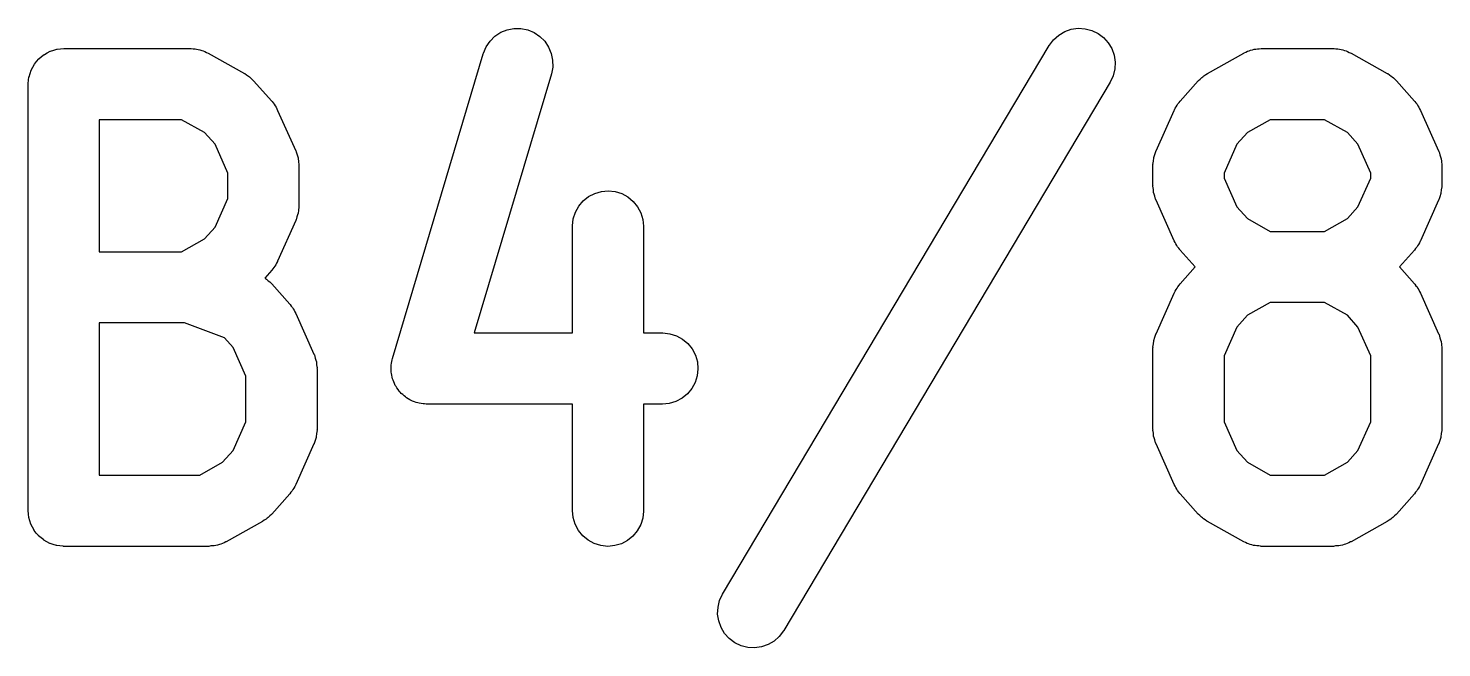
# Model space of a CAD drawing. Header units: millimetres. Extents: x 17 to 402, y -127 to -24.
# Drawn here: x 21.734 to 24.22, y -56.624 to -55.535 of the extents above; entities that cross this region are included whole.
import ezdxf

# ---------------------------------------------------------------- set-up
doc = ezdxf.new("R2010")
doc.units = ezdxf.units.MM
doc.header["$LTSCALE"] = 25.4
doc.layers.add('BLACK', color=7, linetype='CONTINUOUS')

msp = doc.modelspace()

# ---------------------------------------------------------------- linework, layer by layer
at = {"layer": 'BLACK', "linetype": 'Continuous'}
for p, q in [((22.5765, -55.5374), (22.5884, -55.5351)), ((22.5884, -55.5351), (22.6006, -55.5351)), ((22.6006, -55.5351), (22.6126, -55.5376)), ((23.5687, -55.5366), (23.5808, -55.5348)), ((23.5808, -55.5348), (23.5929, -55.5356)), ((23.5929, -55.5356), (23.6048, -55.5386)), ((22.5395, -55.5673), (22.5463, -55.5574)), ((22.5463, -55.5574), (22.555, -55.5488)), ((22.555, -55.5488), (22.5652, -55.5419)), ((22.5652, -55.5419), (22.5765, -55.5374)), ((22.6126, -55.5376), (22.6239, -55.5422)), ((22.6239, -55.5422), (22.634, -55.549)), ((22.634, -55.549), (22.6426, -55.5577)), ((22.6426, -55.5577), (22.6494, -55.5678)), ((23.5302, -55.5645), (23.5375, -55.5549)), ((23.5375, -55.5549), (23.5466, -55.5468)), ((23.5466, -55.5468), (23.5572, -55.5407)), ((23.5572, -55.5407), (23.5687, -55.5366)), ((23.6048, -55.5386), (23.6158, -55.544)), ((23.6158, -55.544), (23.6255, -55.5511)), ((23.6255, -55.5511), (23.6337, -55.5602)), ((23.6337, -55.5602), (23.6399, -55.5706)), ((21.753, -55.5884), (21.7576, -55.5846)), ((21.7576, -55.5846), (21.7621, -55.581)), ((21.7621, -55.581), (21.7623, -55.5808)), ((21.7623, -55.5808), (21.7625, -55.5808)), ((21.7625, -55.5808), (21.7677, -55.578)), ((21.7677, -55.578), (21.7729, -55.5752)), ((21.7729, -55.5752), (21.7731, -55.5752)), ((21.7731, -55.5752), (21.7733, -55.5752)), ((21.7733, -55.5752), (21.7789, -55.5734)), ((21.7789, -55.5734), (21.7846, -55.5716)), ((21.7846, -55.5716), (21.7848, -55.5716)), ((21.7848, -55.5716), (21.785, -55.5716)), ((21.785, -55.5716), (21.7908, -55.5711)), ((21.7908, -55.5711), (21.7967, -55.5706)), ((21.7967, -55.5706), (22.02, -55.5706)), ((22.02, -55.5706), (22.0209, -55.5706)), ((22.0209, -55.5706), (22.0242, -55.5709)), ((22.0242, -55.5709), (22.0275, -55.5709)), ((22.0275, -55.5709), (22.0303, -55.5716)), ((22.0303, -55.5716), (22.0331, -55.5719)), ((22.0331, -55.5719), (22.0362, -55.5729)), ((22.0362, -55.5729), (22.0394, -55.5737)), ((22.0394, -55.5737), (22.042, -55.5747)), ((22.042, -55.5747), (22.0447, -55.5757)), ((22.0447, -55.5757), (22.0476, -55.5772)), ((22.0476, -55.5772), (22.0506, -55.5785)), ((22.0506, -55.5785), (22.1144, -55.6143)), ((22.3749, -56.1152), (22.5344, -55.5795)), ((22.5344, -55.5795), (22.5347, -55.5788)), ((22.5347, -55.5788), (22.5395, -55.5673)), ((22.6494, -55.5678), (22.6541, -55.579)), ((22.6541, -55.579), (22.6565, -55.5909)), ((22.9554, -56.5297), (23.5297, -55.5653)), ((23.5297, -55.5653), (23.5302, -55.5645)), ((23.6399, -55.5706), (23.644, -55.5821)), ((23.644, -55.5821), (23.6458, -55.5943)), ((23.8081, -55.6143), (23.8719, -55.5785)), ((23.8719, -55.5785), (23.8727, -55.578)), ((23.8727, -55.578), (23.8757, -55.5767)), ((23.8757, -55.5767), (23.8786, -55.5752)), ((23.8786, -55.5752), (23.8813, -55.5744)), ((23.8813, -55.5744), (23.8839, -55.5734)), ((23.8839, -55.5734), (23.8872, -55.5727)), ((23.8872, -55.5727), (23.8903, -55.5716)), ((23.8903, -55.5716), (23.8931, -55.5714)), ((23.8931, -55.5714), (23.8959, -55.5709)), ((23.8959, -55.5709), (23.8992, -55.5709)), ((23.8992, -55.5709), (23.9024, -55.5706)), ((23.9024, -55.5706), (24.0301, -55.5706)), ((24.0301, -55.5706), (24.0309, -55.5706)), ((24.0309, -55.5706), (24.0342, -55.5709)), ((24.0342, -55.5709), (24.0375, -55.5709)), ((24.0375, -55.5709), (24.0403, -55.5716)), ((24.0403, -55.5716), (24.0431, -55.5719)), ((24.0431, -55.5719), (24.0462, -55.5729)), ((24.0462, -55.5729), (24.0494, -55.5737)), ((24.0494, -55.5737), (24.052, -55.5747)), ((24.052, -55.5747), (24.0547, -55.5757)), ((24.0547, -55.5757), (24.0576, -55.5772)), ((24.0576, -55.5772), (24.0606, -55.5785)), ((24.0606, -55.5785), (24.1244, -55.6143)), ((21.7374, -55.6143), (21.7391, -55.6087)), ((21.7391, -55.6087), (21.7392, -55.6087)), ((21.7392, -55.6087), (21.7393, -55.6085)), ((21.7393, -55.6085), (21.7421, -55.6031)), ((21.7421, -55.6031), (21.7449, -55.5981)), ((21.7449, -55.5981), (21.745, -55.5978)), ((21.745, -55.5978), (21.7452, -55.5978)), ((21.7452, -55.5978), (21.7489, -55.5932)), ((21.7489, -55.5932), (21.7527, -55.5887)), ((21.7527, -55.5887), (21.7529, -55.5887)), ((21.7529, -55.5887), (21.753, -55.5884)), ((22.6566, -55.6031), (22.6542, -55.6151)), ((22.6565, -55.5909), (22.6566, -55.6031)), ((23.6452, -55.6064), (23.6423, -55.6184)), ((23.6458, -55.5943), (23.6452, -55.6064)), ((21.7342, -55.6321), (21.7349, -55.6263)), ((21.7342, -55.6326), (21.7342, -55.6321)), ((21.7342, -55.6331), (21.7342, -55.6326)), ((21.7342, -55.6326), (21.7342, -55.6326)), ((21.7342, -55.6326), (21.7342, -55.6326)), ((21.7342, -56.3829), (21.7342, -55.6331)), ((21.7349, -55.6263), (21.7355, -55.6204)), ((21.7355, -55.6204), (21.7356, -55.6202)), ((21.7356, -55.6202), (21.7374, -55.6143)), ((21.7356, -55.6202), (21.7356, -55.6202)), ((22.1144, -55.6143), (22.1151, -55.6146)), ((22.1151, -55.6146), (22.1182, -55.6169)), ((22.1182, -55.6169), (22.1215, -55.6189)), ((22.1215, -55.6189), (22.1232, -55.6204)), ((22.1232, -55.6204), (22.1251, -55.6217)), ((22.1251, -55.6217), (22.1277, -55.6245)), ((22.1277, -55.6245), (22.1305, -55.627)), ((22.1305, -55.627), (22.1624, -55.6628)), ((22.6542, -55.6151), (22.5186, -56.0705)), ((23.6371, -55.6293), (23.0628, -56.5935)), ((23.6423, -55.6184), (23.6371, -55.6293)), ((23.7601, -55.6628), (23.792, -55.627)), ((23.792, -55.627), (23.7926, -55.6265)), ((23.7926, -55.6265), (23.7954, -55.624)), ((23.7954, -55.624), (23.7981, -55.6212)), ((23.7981, -55.6212), (23.8, -55.6199)), ((23.8, -55.6199), (23.8017, -55.6184)), ((23.8017, -55.6184), (23.805, -55.6163)), ((23.805, -55.6163), (23.8081, -55.6143)), ((24.1244, -55.6143), (24.1251, -55.6146)), ((24.1251, -55.6146), (24.1282, -55.6169)), ((24.1282, -55.6169), (24.1315, -55.6189)), ((24.1315, -55.6189), (24.1332, -55.6204)), ((24.1332, -55.6204), (24.1351, -55.6217)), ((24.1351, -55.6217), (24.1377, -55.6245)), ((24.1377, -55.6245), (24.1405, -55.627)), ((24.1405, -55.627), (24.1724, -55.6628)), ((22.1624, -55.6628), (22.163, -55.6636)), ((22.163, -55.6636), (22.1648, -55.6661)), ((22.1648, -55.6661), (22.1668, -55.6684)), ((22.1668, -55.6684), (22.1683, -55.671)), ((22.1683, -55.671), (22.17, -55.6735)), ((22.17, -55.6735), (22.1713, -55.6763)), ((22.1713, -55.6763), (22.1728, -55.6791)), ((22.1728, -55.6791), (22.2048, -55.7505)), ((23.7178, -55.7505), (23.7497, -55.6791)), ((23.7497, -55.6791), (23.75, -55.6781)), ((23.75, -55.6781), (23.7516, -55.6755)), ((23.7516, -55.6755), (23.7529, -55.6727)), ((23.7529, -55.6727), (23.7547, -55.6702)), ((23.7547, -55.6702), (23.7562, -55.6677)), ((23.7562, -55.6677), (23.7583, -55.6654)), ((23.7583, -55.6654), (23.7601, -55.6628)), ((24.1724, -55.6628), (24.173, -55.6636)), ((24.173, -55.6636), (24.1748, -55.6661)), ((24.1748, -55.6661), (24.1768, -55.6684)), ((24.1768, -55.6684), (24.1783, -55.671)), ((24.1783, -55.671), (24.18, -55.6735)), ((24.18, -55.6735), (24.1813, -55.6763)), ((24.1813, -55.6763), (24.1828, -55.6791)), ((24.1828, -55.6791), (24.2147, -55.7505)), ((21.8592, -55.6956), (21.8592, -55.9278)), ((22.0038, -55.6956), (21.8592, -55.6956)), ((22.0442, -55.7182), (22.0038, -55.6956)), ((23.9187, -55.6956), (23.8783, -55.7182)), ((24.0138, -55.6956), (23.9187, -55.6956)), ((24.0542, -55.7182), (24.0138, -55.6956)), ((22.0627, -55.7388), (22.0442, -55.7182)), ((23.8783, -55.7182), (23.8598, -55.7388)), ((24.0727, -55.7388), (24.0542, -55.7182)), ((22.0852, -55.7893), (22.0627, -55.7388)), ((22.2048, -55.7505), (22.2051, -55.7512)), ((22.2051, -55.7512), (22.2052, -55.7517)), ((22.2052, -55.7517), (22.2055, -55.752)), ((22.2055, -55.752), (22.2071, -55.7576)), ((22.2071, -55.7576), (22.2088, -55.7629)), ((23.7139, -55.7619), (23.7157, -55.7566)), ((23.7157, -55.7566), (23.7174, -55.7512)), ((23.7174, -55.7512), (23.7176, -55.751)), ((23.7176, -55.751), (23.7178, -55.7505)), ((23.8598, -55.7388), (23.8373, -55.7893)), ((24.0952, -55.7893), (24.0727, -55.7388)), ((24.2147, -55.7505), (24.2151, -55.7512)), ((24.2151, -55.7512), (24.2152, -55.7517)), ((24.2152, -55.7517), (24.2155, -55.752)), ((24.2155, -55.752), (24.2171, -55.7576)), ((24.2171, -55.7576), (24.2188, -55.7629)), ((22.2088, -55.7629), (22.2088, -55.7634)), ((22.2088, -55.7634), (22.209, -55.7637)), ((22.209, -55.7637), (22.2095, -55.7693)), ((22.2095, -55.7693), (22.2102, -55.7748)), ((22.2102, -55.7748), (22.2101, -55.7754)), ((22.2101, -55.7754), (22.2102, -55.7759)), ((22.2102, -55.7759), (22.2102, -55.8472)), ((23.7123, -55.7741), (23.7131, -55.7685)), ((23.7124, -55.7746), (23.7123, -55.7741)), ((23.7123, -55.7751), (23.7124, -55.7746)), ((23.7123, -55.7759), (23.7123, -55.7751)), ((23.7123, -55.8117), (23.7123, -55.7759)), ((23.7131, -55.7685), (23.7137, -55.7629)), ((23.7137, -55.7629), (23.7138, -55.7624)), ((23.7138, -55.7624), (23.7139, -55.7619)), ((24.2188, -55.7629), (24.2188, -55.7634)), ((24.2188, -55.7634), (24.219, -55.7637)), ((24.219, -55.7637), (24.2195, -55.7693)), ((24.2195, -55.7693), (24.2202, -55.7748)), ((24.2202, -55.7748), (24.2201, -55.7754)), ((24.2201, -55.7754), (24.2202, -55.7759)), ((24.2202, -55.7759), (24.2202, -55.8117)), ((22.0852, -55.834), (22.0852, -55.7893)), ((23.8373, -55.7893), (23.8373, -55.7982)), ((23.8373, -55.7982), (23.8598, -55.8488)), ((24.0727, -55.8488), (24.0952, -55.7982)), ((24.0952, -55.7982), (24.0952, -55.7893)), ((22.0627, -55.8843), (22.0852, -55.834)), ((22.7101, -55.8383), (22.7196, -55.8307)), ((22.7196, -55.8307), (22.7305, -55.8251)), ((22.7305, -55.8251), (22.7422, -55.8216)), ((22.7422, -55.8216), (22.7543, -55.8206)), ((22.7543, -55.8206), (22.7664, -55.8218)), ((22.7664, -55.8218), (22.7781, -55.8254)), ((22.7781, -55.8254), (22.7888, -55.8312)), ((22.7888, -55.8312), (22.7982, -55.8391)), ((23.7124, -55.8122), (23.7123, -55.8117)), ((23.7123, -55.8124), (23.7124, -55.8122)), ((23.713, -55.818), (23.7123, -55.8124)), ((23.7135, -55.8239), (23.713, -55.818)), ((23.7136, -55.8241), (23.7135, -55.8239)), ((23.7137, -55.8246), (23.7136, -55.8241)), ((23.7154, -55.83), (23.7137, -55.8246)), ((23.717, -55.8355), (23.7154, -55.83)), ((24.2168, -55.831), (24.2151, -55.8363)), ((24.2186, -55.8256), (24.2168, -55.831)), ((24.2187, -55.8251), (24.2186, -55.8256)), ((24.2188, -55.8246), (24.2187, -55.8251)), ((24.2194, -55.819), (24.2188, -55.8246)), ((24.2201, -55.8135), (24.2194, -55.819)), ((24.2202, -55.8124), (24.2201, -55.8129)), ((24.2201, -55.8129), (24.2201, -55.8135)), ((24.2202, -55.8117), (24.2202, -55.8124)), ((22.2094, -55.8549), (22.2088, -55.8602)), ((22.2101, -55.8493), (22.2094, -55.8549)), ((22.2102, -55.8483), (22.2101, -55.8488)), ((22.2101, -55.8488), (22.2101, -55.8493)), ((22.2102, -55.8472), (22.2102, -55.8483)), ((22.6927, -55.8701), (22.6964, -55.8584)), ((22.6964, -55.8584), (22.7023, -55.8477)), ((22.7023, -55.8477), (22.7101, -55.8383)), ((22.7982, -55.8391), (22.8059, -55.8485)), ((22.8059, -55.8485), (22.8117, -55.8592)), ((22.8117, -55.8592), (22.8152, -55.8709)), ((23.7172, -55.8358), (23.717, -55.8355)), ((23.7174, -55.8363), (23.7172, -55.8358)), ((23.7178, -55.8371), (23.7174, -55.8363)), ((23.7497, -55.9084), (23.7178, -55.8371)), ((23.8598, -55.8488), (23.8783, -55.8693)), ((24.0542, -55.8693), (24.0727, -55.8488)), ((24.2147, -55.8371), (24.1828, -55.9084)), ((24.2149, -55.8366), (24.2147, -55.8371)), ((24.2151, -55.8363), (24.2149, -55.8366)), ((22.2048, -55.8729), (22.1728, -55.9443)), ((22.2049, -55.8724), (22.2048, -55.8729)), ((22.2051, -55.8719), (22.2049, -55.8724)), ((22.2068, -55.8665), (22.2051, -55.8719)), ((22.2086, -55.8612), (22.2068, -55.8665)), ((22.2087, -55.8607), (22.2086, -55.8612)), ((22.2088, -55.8602), (22.2087, -55.8607)), ((22.6914, -55.8823), (22.6927, -55.8701)), ((22.6914, -55.883), (22.6914, -55.8823)), ((22.6914, -56.0705), (22.6914, -55.883)), ((22.8152, -55.8709), (22.8164, -55.883)), ((22.8164, -55.883), (22.8164, -56.0705)), ((23.8783, -55.8693), (23.9187, -55.8919)), ((24.0138, -55.8919), (24.0542, -55.8693)), ((22.0038, -55.9278), (22.0442, -55.9051)), ((22.0442, -55.9051), (22.0627, -55.8843)), ((23.7512, -55.9112), (23.7497, -55.9084)), ((23.9187, -55.8919), (24.0138, -55.8919)), ((24.1828, -55.9084), (24.1825, -55.9092)), ((21.8592, -55.9278), (22.0038, -55.9278)), ((23.7525, -55.914), (23.7512, -55.9112)), ((23.7542, -55.9166), (23.7525, -55.914)), ((23.7557, -55.9191), (23.7542, -55.9166)), ((23.7577, -55.9214), (23.7557, -55.9191)), ((23.7595, -55.9239), (23.7577, -55.9214)), ((23.7601, -55.9247), (23.7595, -55.9239)), ((23.7867, -55.9544), (23.7601, -55.9247)), ((24.1724, -55.9247), (24.1458, -55.9544)), ((24.1742, -55.9222), (24.1724, -55.9247)), ((24.1763, -55.9199), (24.1742, -55.9222)), ((24.1778, -55.9173), (24.1763, -55.9199)), ((24.1796, -55.9148), (24.1778, -55.9173)), ((24.1809, -55.912), (24.1796, -55.9148)), ((24.1825, -55.9092), (24.1809, -55.912)), ((22.1642, -55.958), (22.1624, -55.9603)), ((22.1663, -55.9554), (22.1642, -55.958)), ((22.1678, -55.9529), (22.1663, -55.9554)), ((22.1696, -55.9506), (22.1678, -55.9529)), ((22.1709, -55.9478), (22.1696, -55.9506)), ((22.1725, -55.945), (22.1709, -55.9478)), ((22.1728, -55.9443), (22.1725, -55.945)), ((23.7601, -55.9841), (23.7867, -55.9544)), ((24.1458, -55.9544), (24.1724, -55.9841)), ((22.1624, -55.9603), (22.1503, -55.974)), ((22.1503, -55.974), (22.1513, -55.9747)), ((22.1513, -55.9747), (22.1534, -55.976)), ((22.1534, -55.976), (22.1561, -55.9786)), ((22.1561, -55.9786), (22.1589, -55.9806)), ((22.1589, -55.9806), (22.1606, -55.9826)), ((22.1606, -55.9826), (22.1624, -55.9841)), ((22.1624, -55.9841), (22.1943, -56.02)), ((23.7178, -56.0718), (23.7497, -56.0004)), ((23.7497, -56.0004), (23.75, -55.9996)), ((23.75, -55.9996), (23.7516, -55.9968)), ((23.7516, -55.9968), (23.7529, -55.994)), ((23.7529, -55.994), (23.7547, -55.9918)), ((23.7547, -55.9918), (23.7562, -55.9892)), ((23.7562, -55.9892), (23.7583, -55.9867)), ((23.7583, -55.9867), (23.7601, -55.9841)), ((24.1724, -55.9841), (24.173, -55.9849)), ((24.173, -55.9849), (24.1748, -55.9874)), ((24.1748, -55.9874), (24.1768, -55.9897)), ((24.1768, -55.9897), (24.1783, -55.9925)), ((24.1783, -55.9925), (24.18, -55.9948)), ((24.18, -55.9948), (24.1813, -55.9976)), ((24.1813, -55.9976), (24.1828, -56.0004)), ((24.1828, -56.0004), (24.2147, -56.0718)), ((22.1943, -56.02), (22.1949, -56.0207)), ((22.1949, -56.0207), (22.1967, -56.0233)), ((22.1967, -56.0233), (22.1987, -56.0255)), ((22.1987, -56.0255), (22.2002, -56.0281)), ((22.2002, -56.0281), (22.2019, -56.0306)), ((22.2019, -56.0306), (22.2032, -56.0334)), ((23.9187, -56.0169), (23.8783, -56.0395)), ((24.0138, -56.0169), (23.9187, -56.0169)), ((24.0542, -56.0395), (24.0138, -56.0169)), ((21.8592, -56.0527), (21.8592, -56.3204)), ((22.0088, -56.0527), (21.8592, -56.0527)), ((22.0795, -56.0791), (22.0088, -56.0527)), ((22.2032, -56.0334), (22.2048, -56.0362)), ((22.2048, -56.0362), (22.2367, -56.1076)), ((23.8783, -56.0395), (23.8598, -56.0603)), ((24.0727, -56.0603), (24.0542, -56.0395)), ((22.0946, -56.0959), (22.0795, -56.0791)), ((22.5186, -56.0705), (22.6914, -56.0705)), ((22.8164, -56.0705), (22.8496, -56.0705)), ((22.8496, -56.0705), (22.8504, -56.0705)), ((22.8504, -56.0705), (22.8626, -56.072)), ((22.8626, -56.072), (22.8742, -56.0756)), ((22.8742, -56.0756), (22.8849, -56.0814)), ((22.8849, -56.0814), (22.8942, -56.0893)), ((23.7139, -56.0835), (23.7157, -56.0781)), ((23.7157, -56.0781), (23.7174, -56.0728)), ((23.7174, -56.0728), (23.7176, -56.0723)), ((23.7176, -56.0723), (23.7178, -56.0718)), ((23.8598, -56.0603), (23.8373, -56.1106)), ((24.0952, -56.1106), (24.0727, -56.0603)), ((24.2147, -56.0718), (24.2151, -56.0725)), ((24.2151, -56.0725), (24.2152, -56.073)), ((24.2152, -56.073), (24.2155, -56.0735)), ((24.2155, -56.0735), (24.2171, -56.0789)), ((24.2171, -56.0789), (24.2188, -56.0842)), ((22.1171, -56.1464), (22.0946, -56.0959)), ((22.2367, -56.1076), (22.237, -56.1083)), ((22.8942, -56.0893), (22.9019, -56.0987)), ((22.9019, -56.0987), (22.9075, -56.1096)), ((23.7123, -56.0954), (23.7131, -56.0898)), ((23.7124, -56.0959), (23.7123, -56.0954)), ((23.7123, -56.0964), (23.7124, -56.0959)), ((23.7123, -56.0974), (23.7123, -56.0964)), ((23.7123, -56.2402), (23.7123, -56.0974)), ((23.7131, -56.0898), (23.7137, -56.0842)), ((23.7137, -56.0842), (23.7138, -56.084)), ((23.7138, -56.084), (23.7139, -56.0835)), ((24.2188, -56.0842), (24.2188, -56.0847)), ((24.2188, -56.0847), (24.219, -56.0852)), ((24.219, -56.0852), (24.2195, -56.0908)), ((24.2195, -56.0908), (24.2202, -56.0964)), ((24.2202, -56.0964), (24.2201, -56.0969)), ((24.2201, -56.0969), (24.2202, -56.0974)), ((24.2202, -56.0974), (24.2202, -56.2402)), ((22.237, -56.1083), (22.2371, -56.1089)), ((22.2371, -56.1089), (22.2374, -56.1091)), ((22.2374, -56.1091), (22.239, -56.1147)), ((22.239, -56.1147), (22.2407, -56.12)), ((22.2407, -56.12), (22.2407, -56.1205)), ((22.2407, -56.1205), (22.2409, -56.1208)), ((22.2409, -56.1208), (22.2414, -56.1266)), ((22.2414, -56.1266), (22.2421, -56.132)), ((22.2421, -56.132), (22.242, -56.1325)), ((22.242, -56.1325), (22.2421, -56.133)), ((22.3723, -56.1325), (22.3726, -56.1299)), ((22.3726, -56.136), (22.3723, -56.1325)), ((22.3726, -56.1271), (22.3732, -56.1238)), ((22.3726, -56.1299), (22.3726, -56.1271)), ((22.3732, -56.1238), (22.3736, -56.1205)), ((22.3736, -56.1205), (22.3744, -56.118)), ((22.3744, -56.118), (22.3749, -56.1152)), ((22.9075, -56.1096), (22.911, -56.1213)), ((22.911, -56.1213), (22.9121, -56.1335)), ((23.8373, -56.1106), (23.8373, -56.227)), ((24.0952, -56.227), (24.0952, -56.1106)), ((22.1171, -56.227), (22.1171, -56.1464)), ((22.2421, -56.133), (22.2421, -56.2402)), ((22.3727, -56.1393), (22.3726, -56.136)), ((22.3732, -56.1421), (22.3727, -56.1393)), ((22.3734, -56.1447), (22.3732, -56.1421)), ((22.3744, -56.148), (22.3734, -56.1447)), ((22.3751, -56.1513), (22.3744, -56.148)), ((22.3761, -56.1538), (22.3751, -56.1513)), ((22.3769, -56.1564), (22.3761, -56.1538)), ((22.3784, -56.1594), (22.3769, -56.1564)), ((22.9072, -56.1574), (22.9014, -56.168)), ((22.9108, -56.1457), (22.9072, -56.1574)), ((22.9121, -56.1335), (22.9108, -56.1457)), ((22.3797, -56.1627), (22.3784, -56.1594)), ((22.3813, -56.1647), (22.3797, -56.1627)), ((22.3825, -56.1673), (22.3813, -56.1647)), ((22.3846, -56.1698), (22.3825, -56.1673)), ((22.3865, -56.1726), (22.3846, -56.1698)), ((22.3885, -56.1746), (22.3865, -56.1726)), ((22.3902, -56.1767), (22.3885, -56.1746)), ((22.3928, -56.179), (22.3902, -56.1767)), ((22.3952, -56.1812), (22.3928, -56.179)), ((22.3974, -56.1828), (22.3952, -56.1812)), ((22.8936, -56.1774), (22.8842, -56.1851)), ((22.9014, -56.168), (22.8936, -56.1774)), ((22.3995, -56.1845), (22.3974, -56.1828)), ((22.4025, -56.1863), (22.3995, -56.1845)), ((22.4053, -56.1881), (22.4025, -56.1863)), ((22.4078, -56.1891), (22.4053, -56.1881)), ((22.4102, -56.1904), (22.4078, -56.1891)), ((22.4134, -56.1914), (22.4102, -56.1904)), ((22.4166, -56.1929), (22.4134, -56.1914)), ((22.4192, -56.1934), (22.4166, -56.1929)), ((22.4218, -56.1942), (22.4192, -56.1934)), ((22.4252, -56.1945), (22.4218, -56.1942)), ((22.4285, -56.1952), (22.4252, -56.1945)), ((22.4312, -56.1952), (22.4285, -56.1952)), ((22.4339, -56.1955), (22.4312, -56.1952)), ((22.4348, -56.1955), (22.4339, -56.1955)), ((22.6914, -56.1955), (22.4348, -56.1955)), ((22.6914, -56.3829), (22.6914, -56.1955)), ((22.8496, -56.1955), (22.8164, -56.1955)), ((22.8164, -56.1955), (22.8164, -56.3829)), ((22.8617, -56.1945), (22.8496, -56.1955)), ((22.8734, -56.1909), (22.8617, -56.1945)), ((22.8842, -56.1851), (22.8734, -56.1909)), ((22.0946, -56.2773), (22.1171, -56.227)), ((23.8373, -56.227), (23.8598, -56.2773)), ((24.0727, -56.2773), (24.0952, -56.227)), ((22.2405, -56.2541), (22.2387, -56.2595)), ((22.2406, -56.2536), (22.2405, -56.2541)), ((22.2407, -56.2531), (22.2406, -56.2536)), ((22.2413, -56.2475), (22.2407, -56.2531)), ((22.2421, -56.242), (22.2413, -56.2475)), ((22.2421, -56.2409), (22.242, -56.2414)), ((22.242, -56.2414), (22.2421, -56.242)), ((22.2421, -56.2402), (22.2421, -56.2409)), ((23.7124, -56.2407), (23.7123, -56.2402)), ((23.7123, -56.2412), (23.7124, -56.2407)), ((23.713, -56.2468), (23.7123, -56.2412)), ((23.7135, -56.2524), (23.713, -56.2468)), ((23.7136, -56.2529), (23.7135, -56.2524)), ((23.7137, -56.2531), (23.7136, -56.2529)), ((23.7154, -56.2587), (23.7137, -56.2531)), ((24.2186, -56.2541), (24.2168, -56.2595)), ((24.2187, -56.2536), (24.2186, -56.2541)), ((24.2188, -56.2531), (24.2187, -56.2536)), ((24.2194, -56.2475), (24.2188, -56.2531)), ((24.2201, -56.242), (24.2194, -56.2475)), ((24.2202, -56.2409), (24.2201, -56.2414)), ((24.2201, -56.2414), (24.2201, -56.242)), ((24.2202, -56.2402), (24.2202, -56.2409)), ((22.0761, -56.2978), (22.0946, -56.2773)), ((22.2367, -56.2656), (22.2048, -56.3372)), ((22.2368, -56.2653), (22.2367, -56.2656)), ((22.237, -56.2648), (22.2368, -56.2653)), ((22.2387, -56.2595), (22.237, -56.2648)), ((23.717, -56.264), (23.7154, -56.2587)), ((23.7172, -56.2643), (23.717, -56.264)), ((23.7174, -56.2648), (23.7172, -56.2643)), ((23.7178, -56.2656), (23.7174, -56.2648)), ((23.7497, -56.3372), (23.7178, -56.2656)), ((23.8598, -56.2773), (23.8783, -56.2978)), ((24.0542, -56.2978), (24.0727, -56.2773)), ((24.2147, -56.2656), (24.1828, -56.3372)), ((24.2149, -56.2653), (24.2147, -56.2656)), ((24.2151, -56.2648), (24.2149, -56.2653)), ((24.2168, -56.2595), (24.2151, -56.2648)), ((22.0357, -56.3204), (22.0761, -56.2978)), ((23.8783, -56.2978), (23.9187, -56.3204)), ((24.0138, -56.3204), (24.0542, -56.2978)), ((21.8592, -56.3204), (22.0357, -56.3204)), ((23.9187, -56.3204), (24.0138, -56.3204)), ((22.1943, -56.3532), (22.1624, -56.389)), ((22.1961, -56.3507), (22.1943, -56.3532)), ((22.1982, -56.3484), (22.1961, -56.3507)), ((22.1997, -56.3458), (22.1982, -56.3484)), ((22.2015, -56.3433), (22.1997, -56.3458)), ((22.2028, -56.3405), (22.2015, -56.3433)), ((22.2044, -56.338), (22.2028, -56.3405)), ((22.2048, -56.3372), (22.2044, -56.338)), ((23.7512, -56.3397), (23.7497, -56.3372)), ((23.7525, -56.3425), (23.7512, -56.3397)), ((23.7542, -56.3451), (23.7525, -56.3425)), ((23.7557, -56.3476), (23.7542, -56.3451)), ((23.7577, -56.3502), (23.7557, -56.3476)), ((23.7595, -56.3527), (23.7577, -56.3502)), ((23.7601, -56.3532), (23.7595, -56.3527)), ((23.792, -56.389), (23.7601, -56.3532)), ((24.1724, -56.3532), (24.1405, -56.389)), ((24.1742, -56.3507), (24.1724, -56.3532)), ((24.1763, -56.3484), (24.1742, -56.3507)), ((24.1778, -56.3458), (24.1763, -56.3484)), ((24.1796, -56.3433), (24.1778, -56.3458)), ((24.1809, -56.3405), (24.1796, -56.3433)), ((24.1825, -56.338), (24.1809, -56.3405)), ((24.1828, -56.3372), (24.1825, -56.338)), ((21.7348, -56.389), (21.7342, -56.3829)), ((21.7353, -56.3949), (21.7348, -56.389)), ((21.7354, -56.3949), (21.7353, -56.3949)), ((21.7354, -56.3951), (21.7354, -56.3949)), ((21.7371, -56.401), (21.7354, -56.3951)), ((21.7388, -56.4065), (21.7371, -56.401)), ((22.1463, -56.402), (22.0825, -56.4375)), ((22.1494, -56.3997), (22.1463, -56.402)), ((22.1527, -56.3977), (22.1494, -56.3997)), ((22.1544, -56.3961), (22.1527, -56.3977)), ((22.1563, -56.3949), (22.1544, -56.3961)), ((22.159, -56.3921), (22.1563, -56.3949)), ((22.1618, -56.3895), (22.159, -56.3921)), ((22.1624, -56.389), (22.1618, -56.3895)), ((22.6926, -56.3951), (22.6914, -56.3829)), ((22.6961, -56.4068), (22.6926, -56.3951)), ((22.815, -56.3961), (22.8113, -56.4076)), ((22.8164, -56.3839), (22.815, -56.3961)), ((22.8164, -56.3829), (22.8164, -56.3839)), ((23.7948, -56.3916), (23.792, -56.389)), ((23.7974, -56.3944), (23.7948, -56.3916)), ((23.7993, -56.3956), (23.7974, -56.3944)), ((23.801, -56.3971), (23.7993, -56.3956)), ((23.8042, -56.3992), (23.801, -56.3971)), ((23.8073, -56.4015), (23.8042, -56.3992)), ((23.8081, -56.402), (23.8073, -56.4015)), ((23.8719, -56.4375), (23.8081, -56.402)), ((24.1244, -56.402), (24.0606, -56.4375)), ((24.1275, -56.3997), (24.1244, -56.402)), ((24.1308, -56.3977), (24.1275, -56.3997)), ((24.1325, -56.3961), (24.1308, -56.3977)), ((24.1344, -56.3949), (24.1325, -56.3961)), ((24.1371, -56.3921), (24.1344, -56.3949)), ((24.1399, -56.3895), (24.1371, -56.3921)), ((24.1405, -56.389), (24.1399, -56.3895)), ((21.7389, -56.4065), (21.7388, -56.4065)), ((21.7389, -56.4068), (21.7389, -56.4065)), ((21.7417, -56.4121), (21.7389, -56.4068)), ((21.7444, -56.4172), (21.7417, -56.4121)), ((21.7446, -56.4175), (21.7444, -56.4172)), ((21.7447, -56.4177), (21.7446, -56.4175)), ((21.7484, -56.4223), (21.7447, -56.4177)), ((21.7521, -56.4269), (21.7484, -56.4223)), ((21.7522, -56.4269), (21.7521, -56.4269)), ((21.7524, -56.4271), (21.7522, -56.4269)), ((21.7569, -56.4309), (21.7524, -56.4271)), ((21.7614, -56.4345), (21.7569, -56.4309)), ((22.7018, -56.4177), (22.6961, -56.4068)), ((22.7095, -56.4271), (22.7018, -56.4177)), ((22.7189, -56.4347), (22.7095, -56.4271)), ((22.7976, -56.4276), (22.7881, -56.4352)), ((22.8054, -56.4182), (22.7976, -56.4276)), ((22.8113, -56.4076), (22.8054, -56.4182)), ((21.7616, -56.4347), (21.7614, -56.4345)), ((21.7618, -56.4347), (21.7616, -56.4347)), ((21.767, -56.4375), (21.7618, -56.4347)), ((21.7721, -56.4406), (21.767, -56.4375)), ((21.7723, -56.4406), (21.7721, -56.4406)), ((21.7725, -56.4406), (21.7723, -56.4406)), ((21.7781, -56.4424), (21.7725, -56.4406)), ((21.7837, -56.4441), (21.7781, -56.4424)), ((21.784, -56.4441), (21.7837, -56.4441)), ((21.7842, -56.4441), (21.784, -56.4441)), ((21.7899, -56.4449), (21.7842, -56.4441)), ((21.7958, -56.4454), (21.7899, -56.4449)), ((21.7963, -56.4457), (21.7958, -56.4454)), ((21.7967, -56.4457), (21.7963, -56.4457)), ((21.7963, -56.4457), (21.7963, -56.4457)), ((21.7963, -56.4457), (21.7963, -56.4457)), ((22.052, -56.4457), (21.7967, -56.4457)), ((22.0553, -56.4451), (22.052, -56.4457)), ((22.0585, -56.4451), (22.0553, -56.4451)), ((22.0613, -56.4446), (22.0585, -56.4451)), ((22.0641, -56.4444), (22.0613, -56.4446)), ((22.0673, -56.4434), (22.0641, -56.4444)), ((22.0705, -56.4426), (22.0673, -56.4434)), ((22.0731, -56.4416), (22.0705, -56.4426)), ((22.0758, -56.4408), (22.0731, -56.4416)), ((22.0787, -56.4393), (22.0758, -56.4408)), ((22.0817, -56.438), (22.0787, -56.4393)), ((22.0825, -56.4375), (22.0817, -56.438)), ((22.7296, -56.4406), (22.7189, -56.4347)), ((22.7413, -56.4441), (22.7296, -56.4406)), ((22.7534, -56.4457), (22.7413, -56.4441)), ((22.7656, -56.4444), (22.7534, -56.4457)), ((22.7773, -56.4411), (22.7656, -56.4444)), ((22.7881, -56.4352), (22.7773, -56.4411)), ((23.8749, -56.4388), (23.8719, -56.4375)), ((23.8778, -56.4406), (23.8749, -56.4388)), ((23.8805, -56.4413), (23.8778, -56.4406)), ((23.8831, -56.4424), (23.8805, -56.4413)), ((23.8863, -56.4431), (23.8831, -56.4424)), ((23.8894, -56.4441), (23.8863, -56.4431)), ((23.8922, -56.4444), (23.8894, -56.4441)), ((23.895, -56.4451), (23.8922, -56.4444)), ((23.8983, -56.4451), (23.895, -56.4451)), ((23.9016, -56.4454), (23.8983, -56.4451)), ((23.9024, -56.4457), (23.9016, -56.4454)), ((24.0301, -56.4457), (23.9024, -56.4457)), ((24.0334, -56.4451), (24.0301, -56.4457)), ((24.0366, -56.4451), (24.0334, -56.4451)), ((24.0394, -56.4446), (24.0366, -56.4451)), ((24.0422, -56.4444), (24.0394, -56.4446)), ((24.0454, -56.4434), (24.0422, -56.4444)), ((24.0486, -56.4426), (24.0454, -56.4434)), ((24.0512, -56.4416), (24.0486, -56.4426)), ((24.0539, -56.4408), (24.0512, -56.4416)), ((24.0568, -56.4393), (24.0539, -56.4408)), ((24.0598, -56.438), (24.0568, -56.4393)), ((24.0606, -56.4375), (24.0598, -56.438)), ((22.9502, -56.5407), (22.9554, -56.5297)), ((22.9467, -56.5648), (22.9473, -56.5526)), ((22.9473, -56.5526), (22.9502, -56.5407)), ((22.9485, -56.5767), (22.9467, -56.5648)), ((22.9526, -56.5882), (22.9485, -56.5767)), ((22.9588, -56.5988), (22.9526, -56.5882)), ((22.967, -56.6077), (22.9588, -56.5988)), ((23.055, -56.6042), (23.0459, -56.6123)), ((23.0624, -56.5942), (23.055, -56.6042)), ((23.0628, -56.5935), (23.0624, -56.5942)), ((22.9768, -56.6151), (22.967, -56.6077)), ((22.9878, -56.6204), (22.9768, -56.6151)), ((22.9996, -56.6235), (22.9878, -56.6204)), ((23.0117, -56.624), (22.9996, -56.6235)), ((23.0238, -56.6224), (23.0117, -56.624)), ((23.0353, -56.6184), (23.0238, -56.6224)), ((23.0459, -56.6123), (23.0353, -56.6184))]:
    msp.add_line(p, q, dxfattribs=at)

doc.saveas('drawing.dxf')
